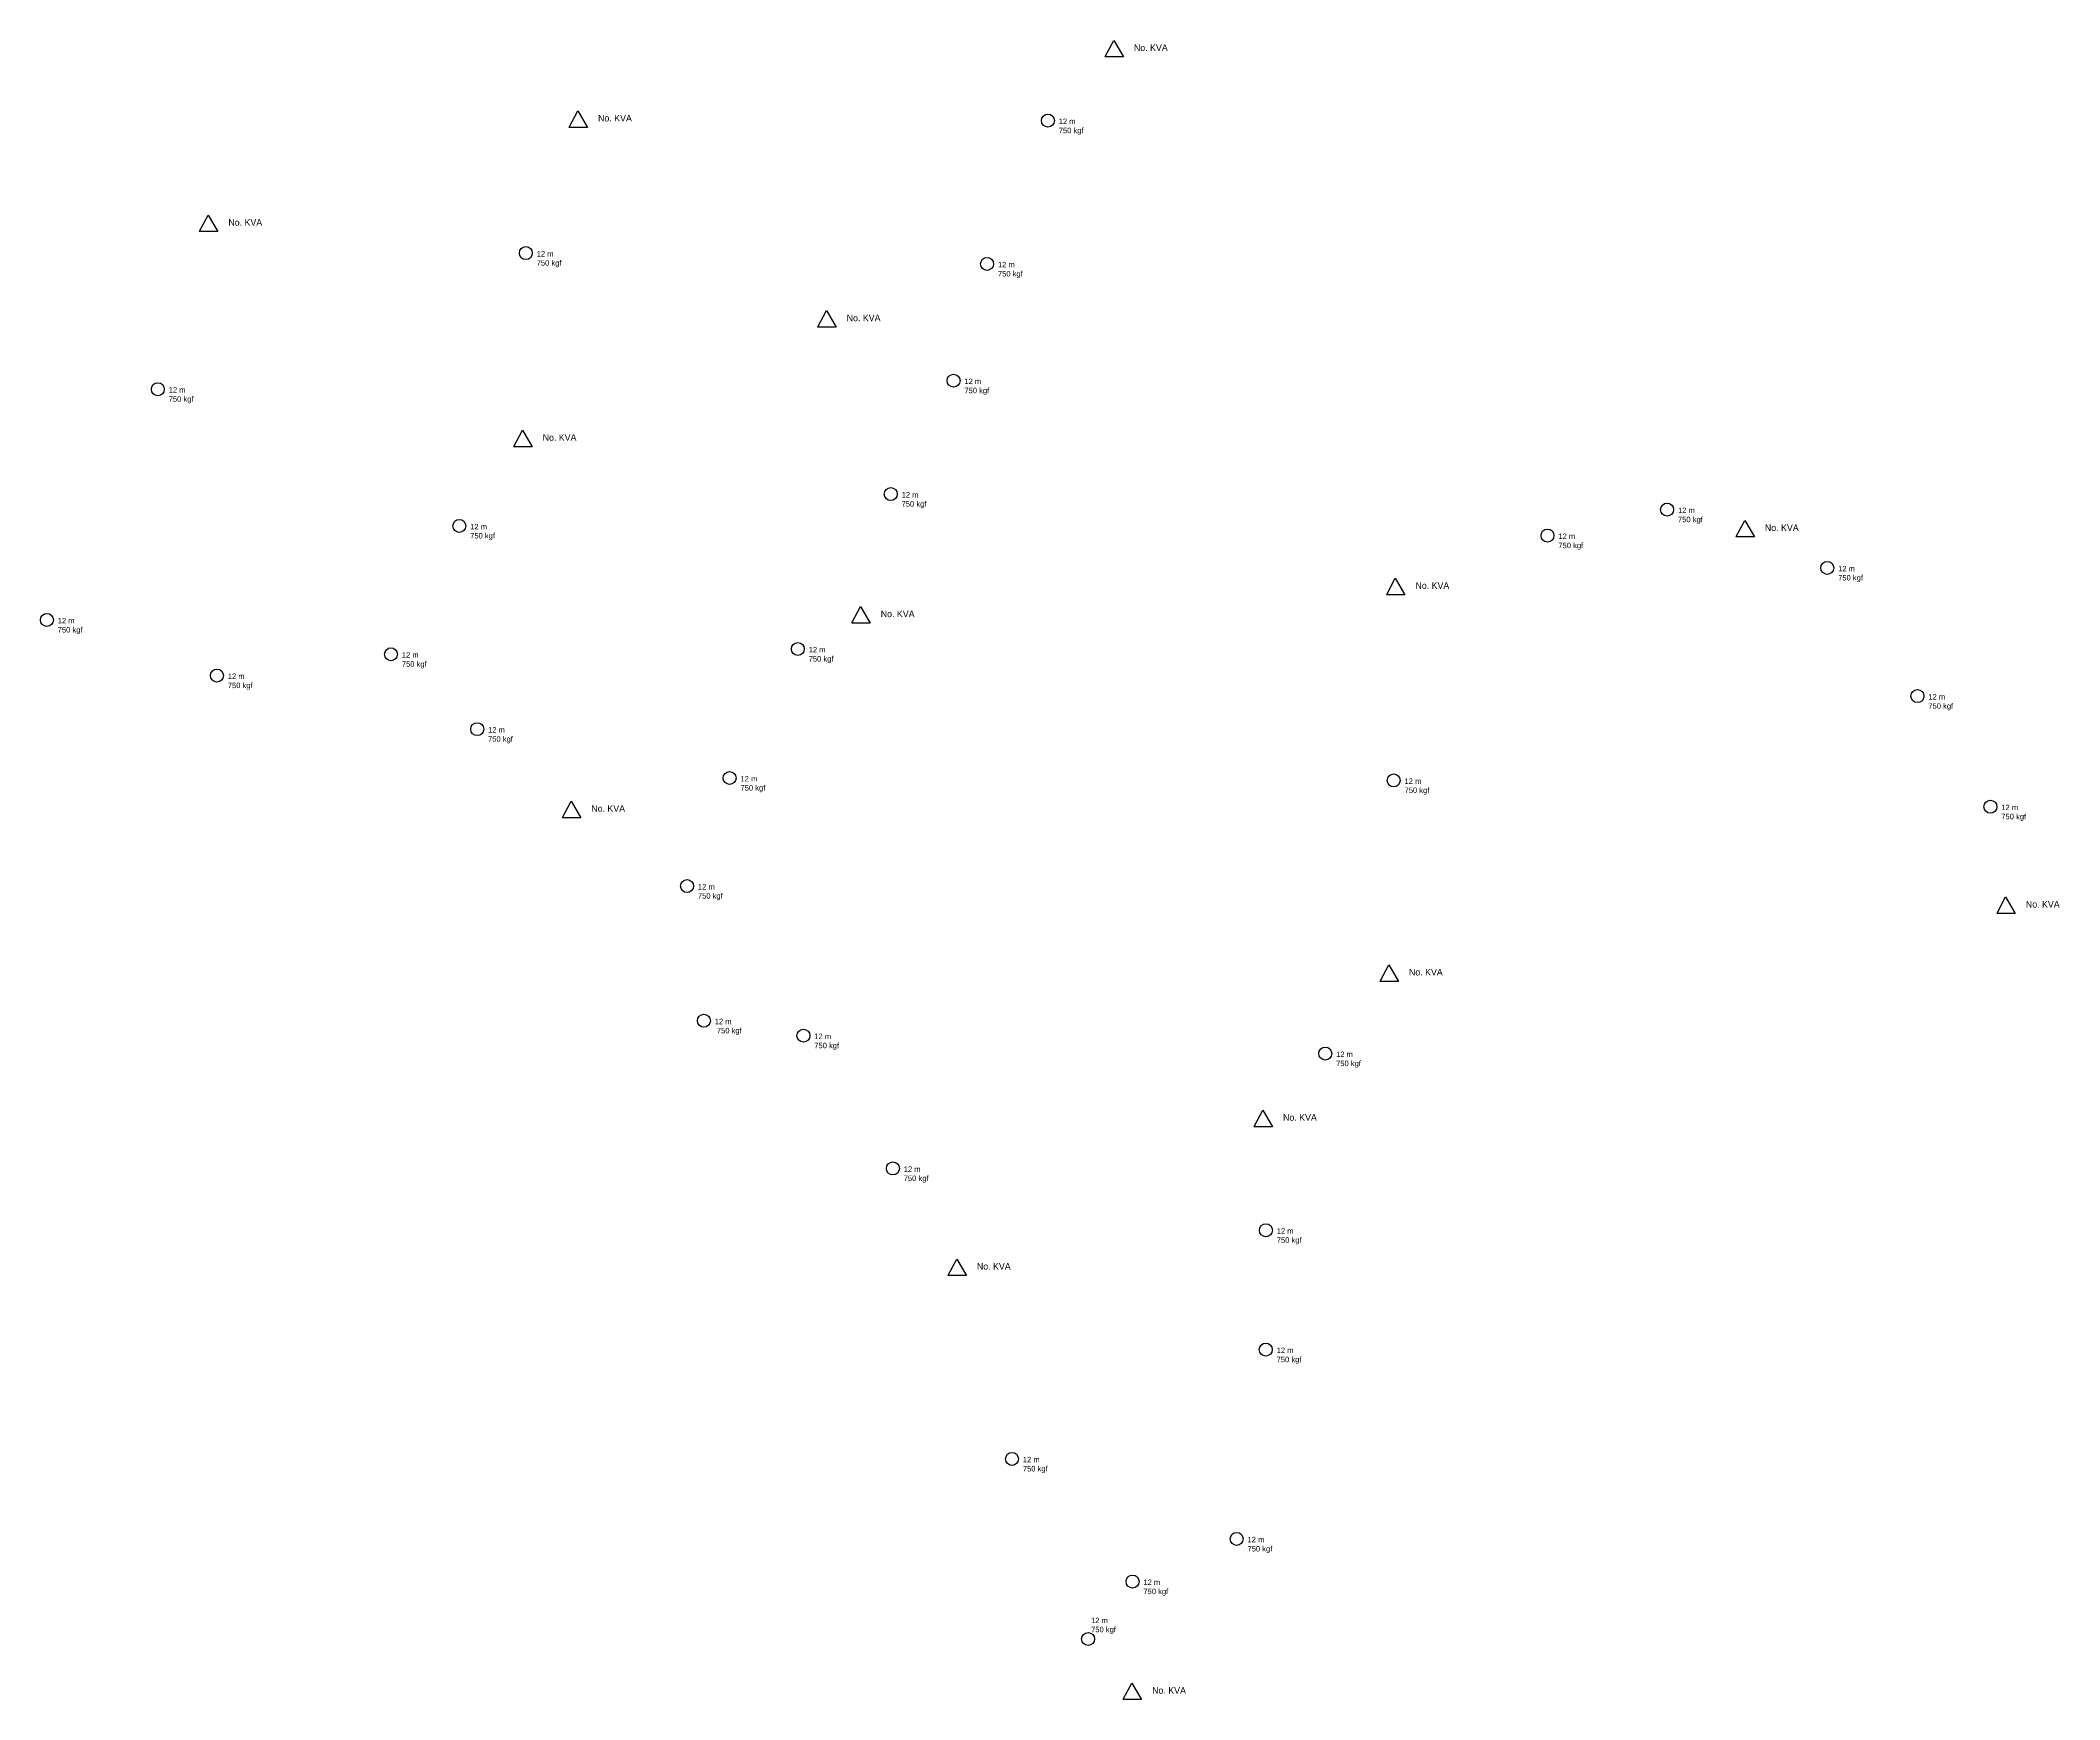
# Model space of a CAD drawing. Header units: millimetres. Extents: x -3588 to 75209, y -3737 to 38254.
# Drawn here: x 42026.9 to 42407.8, y 16056.6 to 16369.5 of the extents above; entities that cross this region are included whole.
import ezdxf

# ---------------------------------------------------------------- set-up
doc = ezdxf.new("R2010")
doc.units = ezdxf.units.MM

msp = doc.modelspace()

# ---------------------------------------------------------------- linework, layer by layer
at = {"color": 10}
for p, q in [((42231.229, 16366.398), (42227.728, 16366.398)), ((42227.781, 16366.463), (42229.408, 16369.519)), ((42229.408, 16369.519), (42231.229, 16366.398)), ((42126.705, 16353.17), (42128.332, 16356.226)), ((42128.332, 16356.226), (42130.153, 16353.105)), ((42130.153, 16353.105), (42126.652, 16353.105)), ((42056.979, 16333.506), (42058.606, 16336.561)), ((42058.606, 16336.561), (42060.428, 16333.441)), ((42060.428, 16333.441), (42056.927, 16333.441)), ((42173.601, 16315.497), (42175.227, 16318.553)), ((42175.227, 16318.553), (42177.049, 16315.432)), ((42177.049, 16315.432), (42173.548, 16315.432)), ((42116.249, 16292.931), (42117.875, 16295.986)), ((42117.875, 16295.986), (42119.697, 16292.866)), ((42119.697, 16292.866), (42116.196, 16292.866)), ((42346.793, 16275.921), (42348.419, 16278.976)), ((42348.419, 16278.976), (42350.241, 16275.856)), ((42350.241, 16275.856), (42346.74, 16275.856)), ((42280.888, 16265.003), (42282.515, 16268.058)), ((42282.515, 16268.058), (42284.336, 16264.938)), ((42284.336, 16264.938), (42280.835, 16264.938)), ((42183.477, 16259.604), (42179.975, 16259.604)), ((42180.028, 16259.669), (42181.655, 16262.725)), ((42181.655, 16262.725), (42183.477, 16259.604)), ((42125.424, 16222.955), (42127.051, 16226.01)), ((42127.051, 16226.01), (42128.872, 16222.89)), ((42128.872, 16222.89), (42125.371, 16222.89)), ((42396.015, 16204.89), (42397.642, 16207.945)), ((42397.642, 16207.945), (42399.464, 16204.825)), ((42399.464, 16204.825), (42395.962, 16204.825)), ((42279.656, 16192.088), (42281.283, 16195.144)), ((42281.283, 16195.144), (42283.104, 16192.023)), ((42283.104, 16192.023), (42279.603, 16192.023)), ((42259.356, 16164.618), (42255.855, 16164.618)), ((42255.908, 16164.683), (42257.534, 16167.738)), ((42257.534, 16167.738), (42259.356, 16164.618)), ((42198.159, 16136.606), (42199.785, 16139.661)), ((42199.785, 16139.661), (42201.607, 16136.541)), ((42201.607, 16136.541), (42198.106, 16136.541)), ((42231.214, 16056.621), (42232.84, 16059.676)), ((42232.84, 16059.676), (42234.662, 16056.556)), ((42234.662, 16056.556), (42231.161, 16056.556))]:
    msp.add_line(p, q, dxfattribs=at)
for centre in [(42216.985, 16354.385), (42118.515, 16329.397), (42205.515, 16327.359), (42199.193, 16305.34), (42049.102, 16303.725), (42187.348, 16283.947), (42105.969, 16277.939), (42333.786, 16281.009), (42311.225, 16276.118), (42363.998, 16270.017), (42028.168, 16260.2), (42169.822, 16254.726), (42093.078, 16253.73), (42060.249, 16249.714), (42381.007, 16245.831), (42109.341, 16239.603), (42156.954, 16230.388), (42282.212, 16229.929), (42394.773, 16224.974), (42148.925, 16210.004), (42152.103, 16184.603), (42170.873, 16181.789), (42269.303, 16178.413), (42187.747, 16156.742), (42258.108, 16145.089), (42258.085, 16122.573), (42210.213, 16101.96), (42252.588, 16086.869), (42232.955, 16078.826), (42224.568, 16067.989)]:
    msp.add_circle(centre, 1.222, dxfattribs=at)

# ---------------------------------------------------------------- texts
at = {"color": 10, "attachment_point": 1}
for s, width, gutter_width, insert, char_height in [('No. KVA', 17.75852, 6.215, (42233.215, 16368.764), 1.243), ('No. KVA', 17.75852, 6.215, (42132.139, 16355.471), 1.243), ('12 m^J750 kgf ', 21.10344, 5.166, (42219.032, 16354.77), 1.03321), ('No. KVA', 17.75852, 6.215, (42062.413, 16335.806), 1.243), ('12 m^J750 kgf ', 21.10344, 5.166, (42120.563, 16329.781), 1.03321), ('12 m^J750 kgf ', 21.10344, 5.166, (42207.563, 16327.743), 1.03321), ('No. KVA', 17.75852, 6.215, (42179.035, 16317.798), 1.243), ('12 m^J750 kgf ', 21.10344, 5.166, (42201.24, 16305.725), 1.03321), ('12 m^J750 kgf ', 21.10344, 5.166, (42051.15, 16304.109), 1.03321), ('No. KVA', 17.75852, 6.215, (42121.683, 16295.231), 1.243), ('12 m^J750 kgf ', 21.10344, 5.166, (42189.396, 16284.331), 1.03321), ('12 m^J750 kgf ', 21.10344, 5.166, (42335.833, 16281.393), 1.03321), ('12 m^J750 kgf ', 21.10344, 5.166, (42108.017, 16278.323), 1.03321), ('12 m^J750 kgf ', 21.10344, 5.166, (42313.273, 16276.502), 1.03321), ('No. KVA', 17.75852, 6.215, (42352.227, 16278.221), 1.243), ('No. KVA', 17.75852, 6.215, (42286.322, 16267.304), 1.243), ('12 m^J750 kgf ', 21.10344, 5.166, (42366.046, 16270.401), 1.03321), ('12 m^J750 kgf ', 21.10344, 5.166, (42030.216, 16260.585), 1.03321), ('No. KVA', 17.75852, 6.215, (42185.462, 16261.97), 1.243), ('12 m^J750 kgf ', 21.10344, 5.166, (42095.125, 16254.114), 1.03321), ('12 m^J750 kgf ', 21.10344, 5.166, (42171.869, 16255.11), 1.03321), ('12 m^J750 kgf ', 21.10344, 5.166, (42062.297, 16250.099), 1.03321), ('12 m^J750 kgf ', 21.10344, 5.166, (42383.055, 16246.215), 1.03321), ('12 m^J750 kgf ', 21.10344, 5.166, (42111.389, 16239.988), 1.03321), ('12 m^J750 kgf ', 21.10344, 5.166, (42159.002, 16230.772), 1.03321), ('12 m^J750 kgf ', 21.10344, 5.166, (42284.259, 16230.314), 1.03321), ('No. KVA', 17.75852, 6.215, (42130.858, 16225.255), 1.243), ('12 m^J750 kgf ', 21.10344, 5.166, (42396.821, 16225.359), 1.03321), ('12 m^J750 kgf ', 21.10344, 5.166, (42150.973, 16210.388), 1.03321), ('No. KVA', 17.75852, 6.215, (42401.449, 16207.19), 1.243), ('No. KVA', 17.75852, 6.215, (42285.09, 16194.389), 1.243), ('12 m^J 750 kgf ', 21.10344, 5.166, (42154.151, 16184.987), 1.03321), ('12 m^J750 kgf ', 21.10344, 5.166, (42172.921, 16182.173), 1.03321), ('12 m^J750 kgf ', 21.10344, 5.166, (42271.351, 16178.797), 1.03321), ('No. KVA', 17.75852, 6.215, (42261.342, 16166.984), 1.243), ('12 m^J750 kgf ', 21.10344, 5.166, (42189.795, 16157.126), 1.03321), ('12 m^J750 kgf ', 21.10344, 5.166, (42260.156, 16145.473), 1.03321), ('No. KVA', 17.75852, 6.215, (42203.593, 16138.906), 1.243), ('12 m^J750 kgf ', 21.10344, 5.166, (42260.133, 16122.957), 1.03321), ('12 m^J750 kgf ', 21.10344, 5.166, (42212.261, 16102.344), 1.03321), ('12 m^J750 kgf ', 21.10344, 5.166, (42254.636, 16087.254), 1.03321), ('12 m^J750 kgf ', 21.10344, 5.166, (42235.002, 16079.21), 1.03321), ('12 m^J750 kgf ', 21.10344, 5.166, (42225.137, 16072.018), 1.03321), ('No. KVA', 17.75852, 6.215, (42236.648, 16058.921), 1.243)]:
    msp.add_mtext_dynamic_manual_height_columns(s, width=width, gutter_width=gutter_width, heights=[0], dxfattribs=dict(at, insert=insert, char_height=char_height))

doc.saveas('drawing.dxf')
